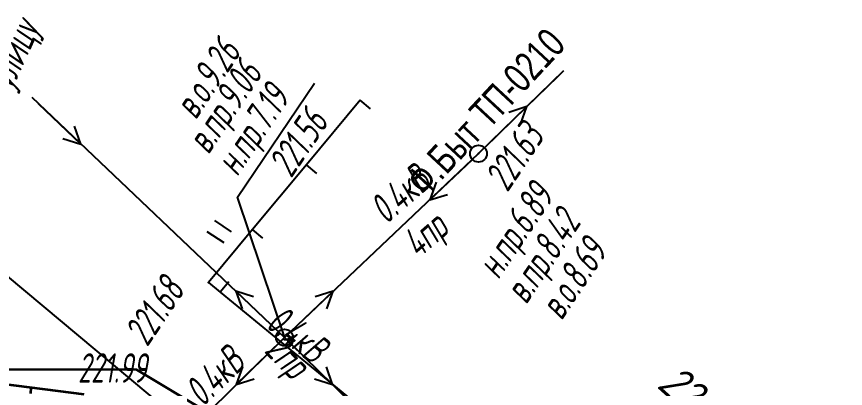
# Model space of a CAD drawing. Header units: millimetres. Extents: x -1799 to 6962, y -1020 to 4121.
# Drawn here: x 4043.7 to 4142.2, y 3327.3 to 3371.6 of the extents above; entities that cross this region are included whole.
import ezdxf
from ezdxf import colors
from ezdxf.entities.mleader import LeaderData, LeaderLine
from ezdxf.math import Vec2, Vec3

# ---------------------------------------------------------------- set-up
doc = ezdxf.new("R2010")
doc.units = ezdxf.units.MM
doc.linetypes.add('CONTI', pattern=[0])
for name, color, linetype, lineweight in [('10', 1, 'Continuous', 35), ('Ось_примыкания', 1, 'Continuous', 35), ('Отметки', 5, 'Continuous', 30)]:
    doc.layers.add(name, color=color, linetype=linetype, lineweight=lineweight)
for name, color, linetype in [('NAD_MDEFAULT', 7, 'CONTI'), ('PI_OTDEFAULT', 172, 'CONTI'), ('PI_TTDEFAULT', 5, 'CONTI'), ('PLN_O', 7, 'CONTI'), ('SIT_LDEFAULT', 7, 'CONTI'), ('USLZNDEFAULT', 7, 'CONTI'), ('ZAPSKDEFAULT', 7, 'CONTI'), ('КОПИЯ_ОСЬ_ТАНГЕНСЫ', 1, 'Continuous'), ('ОСЬ_ВЕРХ_ПОКРЫТИЯ_ТАНГЕНСЫ', 1, 'Continuous')]:
    doc.layers.add(name, color=color, linetype=linetype)
doc.styles.add('eskd', font='spds.shx', dxfattribs={"width": 1.2, "oblique": 15})
doc.styles.add('SHRFT', font='TXT', dxfattribs={"width": 3.5})
doc.styles.add('ГОСТ', font='', dxfattribs={"oblique": 15, "height": 4})
doc.styles.get('ГОСТ').set_extended_font_data('GOST type A')

# ---------------------------------------------------------------- blocks, each defined once
blk = doc.blocks.new('BL_2011')
at = {"color": 0}
for p, q in [((0, 0), (0, 2.4)), ((1.6, 0), (1.6, 2.4))]:
    blk.add_line(p, q, dxfattribs=at)
blk = doc.blocks.new('BL_20')
at = {"color": 0}
blk.add_circle((0, 0), 1, dxfattribs=at)
blk = doc.blocks.new('_None')

msp = doc.modelspace()

# ---------------------------------------------------------------- linework, layer by layer
at = {"linetype": 'Continuous'}
msp.add_lwpolyline([(4075.585, 3333.356), (4069.944, 3350.088), (4079.096, 3363.657)], dxfattribs=at)
at = {"layer": '10'}
for p, q in [((4057.976, 3329.563), (4019.376, 3329.623)), ((4084.856, 3313.423), (4057.976, 3329.563))]:
    msp.add_line(p, q, dxfattribs=at)
msp.add_lwpolyline([(4176.746, 3239.013), (4084.856, 3313.423), (4057.976, 3329.563), (4019.376, 3329.623), (3936.716, 3248.363), (3926.016, 3237.943), (3910.376, 3221.023), (3904.396, 3216.033), (3903.436, 3217.183), (3897.326, 3211.693), (3879.656, 3196.103), (3865.416, 3183.363), (3835.176, 3159.613), (3818.806, 3151.023), (3809.916, 3145.073), (3786.276, 3129.213), (3751.806, 3114.223), (3724.936, 3097.063)], dxfattribs=at)
at = {"layer": 'PI_TTDEFAULT', "color": 5}
for p in [(4098.582, 3355.259, 221.626), (4066.502, 3339.929, 221.683)]:
    msp.add_point(p, dxfattribs=at)
at = {"layer": 'SIT_LDEFAULT', "color": 7}
for p, q in [((4098.582, 3355.259), (4108.702, 3365.149)), ((4107.982, 3364.449), (4102.982, 3359.559)), ((4075.522, 3333.389), (4045.552, 3361.919)), ((4084.522, 3361.619), (4078.132, 3353.929)), ((4085.752, 3360.599), (4084.522, 3361.619)), ((4046.272, 3361.229), (4051.342, 3356.399)), ((4099.302, 3355.959), (4104.302, 3360.849)), ((4104.302, 3360.849), (4102.172, 3360.169)), ((4103.572, 3358.739), (4104.302, 3360.849)), ((4051.342, 3356.399), (4050.592, 3358.509)), ((4049.212, 3357.059), (4051.342, 3356.399)), ((4075.522, 3333.389), (4098.582, 3355.259)), ((4097.852, 3354.569), (4092.782, 3349.749)), ((4078.132, 3353.929), (4071.742, 3346.239)), ((4079.362, 3352.909), (4078.132, 3353.929)), ((4093.542, 3351.859), (4092.782, 3349.749)), ((4092.782, 3349.749), (4094.912, 3350.409)), ((4071.742, 3346.239), (4066.502, 3339.929)), ((4072.972, 3345.209), (4071.742, 3346.239)), ((4066.492, 3339.929), (4067.892, 3338.779)), ((4068.912, 3340.029), (4067.892, 3338.789)), ((4074.802, 3334.079), (4069.732, 3338.909)), ((4069.732, 3338.909), (4070.482, 3336.799)), ((4071.862, 3338.249), (4069.732, 3338.909)), ((4076.252, 3334.079), (4081.322, 3338.899)), ((4081.322, 3338.899), (4079.192, 3338.239)), ((4080.562, 3336.789), (4081.322, 3338.899)), ((4067.892, 3338.789), (4075.612, 3332.439)), ((4052.502, 3310.869), (4075.522, 3333.389)), ((4111.932, 3297.829), (4075.522, 3333.389)), ((4076.632, 3333.669), (4075.612, 3332.439)), ((4074.812, 3332.689), (4069.802, 3327.799)), ((4075.612, 3332.439), (4083.342, 3326.089)), ((4076.242, 3332.689), (4081.242, 3327.799)), ((4070.532, 3329.909), (4069.802, 3327.799)), ((4081.242, 3327.799), (4080.512, 3329.909)), ((4069.802, 3327.799), (4071.932, 3328.479)), ((4079.112, 3328.479), (4081.242, 3327.799))]:
    msp.add_line(p, q, dxfattribs=at)
at = {"layer": 'КОПИЯ_ОСЬ_ТАНГЕНСЫ'}
msp.add_line((4042.582, 3340.679), (4205.152, 3204.849), dxfattribs=at)
at = {"layer": 'ОСЬ_ВЕРХ_ПОКРЫТИЯ_ТАНГЕНСЫ'}
msp.add_line((4042.582, 3340.679), (4205.152, 3204.849), dxfattribs=at)
at = {"layer": 'Ось_примыкания', "color": 0}
msp.add_line((4045.415, 3327.463), (4045.362, 3326.746), dxfattribs=at)
msp.add_lwpolyline([(4042.116, 3327.893), (4051.681, 3326.646)], dxfattribs=at)

# ---------------------------------------------------------------- block references
at = {"layer": 'USLZNDEFAULT', "color": 7, "rotation": 56}
for p in [(4098.582, 3355.259), (4075.522, 3333.389)]:
    msp.add_blockref('BL_20', p, dxfattribs=at)
at = {"layer": 'ZAPSKDEFAULT', "color": 7, "rotation": 56}
msp.add_blockref('BL_2011', (4068.352, 3344.639), dxfattribs=at)

# ---------------------------------------------------------------- texts
at = {"layer": 'NAD_MDEFAULT', "color": 7, "style": 'eskd', "oblique": 10, "width": 0.8}
for s, rotation, p in [('в улицу', 66, (4041.969, 3360.029)), ('в.о.9.26', 56, (4064.984, 3359.173)), ('в.пр.9.06', 56, (4066.484, 3355.042)), ('н.пр.7.19', 56, (4069.915, 3352.436)), ('0.4кВ', 41, (4087.622, 3346.769)), ('н.пр.6.89', 56, (4100.946, 3340.175)), ('в.пр.8.42', 56, (4104.234, 3337.219)), ('4пр', 41, (4091.453, 3342.691)), ('в.о.8.69', 56, (4108.437, 3335.319)), ('0.4кВ', 321, (4073.142, 3334.739)), ('2пр', 314, (4073.012, 3331.729)), ('0.4кВ', 44.19386, (4065.826, 3325.045))]:
    msp.add_text(s, height=3.5, rotation=rotation, dxfattribs=at).set_placement(p)
at = {"layer": 'PI_OTDEFAULT', "color": 172, "style": 'eskd', "oblique": 10, "width": 0.8}
for s, p in [('221.56', (4076.326, 3352.244)), ('221.63', (4102.012, 3350.569)), ('221.68', (4059.227, 3332.186))]:
    msp.add_text(s, height=3.5, rotation=56, dxfattribs=at).set_placement(p)
msp.add_text('221.99', height=3.5, dxfattribs=at).set_placement((4051.004, 3328.025))
at = {"layer": 'PLN_O', "style": 'SHRFT', "width": 0.75}
msp.add_text('Ф.Быт ТП-0210', height=3.5, rotation=47, dxfattribs=at).set_placement((4092.272, 3349.999))

# ---------------------------------------------------------------- leaders
at = {"layer": 'Отметки', "ltscale": 0.2}
ml = msp.add_multileader_mtext('Standard', dxfattribs=at)
ml.set_content('220,46', color=256, style='ГОСТ')
ml.set_leader_properties()
ml.set_arrow_properties(name='NONE')
ml.build(insert=Vec2(0, 0))
ml.multileader.update_dxf_attribs({"text_left_attachment_type": 6, "text_right_attachment_type": 6, "dogleg_length": 0.36, "arrow_head_size": 2})
ctx = ml.context
ctx.base_point, ctx.arrow_head_size, ctx.landing_gap_size, ctx.plane_origin, ctx.plane_x_axis, ctx.plane_y_axis = Vec3(4113.374, 3332.388), 2, 0, Vec3(4095.454, 3253.624), Vec3(0.744209, -0.667946), Vec3(0.667946, 0.744209)
ctx.left_attachment, ctx.right_attachment, ctx.text_align_type = 6, 6, 2
notes = []
notes.append((ctx, [(1, (1, 1, 0), (4128.784, 3318.557), (-0.744209, 0.667946), 0.36, [(0, [(4110.844, 3283.645)], 0, [])])]))
ctx.mtext.insert, ctx.mtext.text_direction, ctx.mtext.rotation, ctx.mtext.alignment, ctx.mtext.line_spacing_style, ctx.mtext.flow_direction = Vec3(4131.589, 3322.221), Vec3(0.744209, -0.667946), 5.55174, 3, 2, 5
for ctx, leaders in notes:
    for number, flags, end, landing, length, lines in leaders:
        leader = LeaderData()
        leader.index, (leader.has_last_leader_line, leader.has_dogleg_vector, leader.attachment_direction) = number, flags
        leader.last_leader_point, leader.dogleg_vector, leader.dogleg_length = Vec3(end), Vec3(landing), length
        for number, points, colour, breaks in lines:
            line = LeaderLine()
            line.index, line.vertices, line.color, line.breaks = number, Vec3.list(points), colors.encode_raw_color(colour), breaks
            leader.lines.append(line)
        ctx.leaders.append(leader)

doc.saveas('drawing.dxf')
